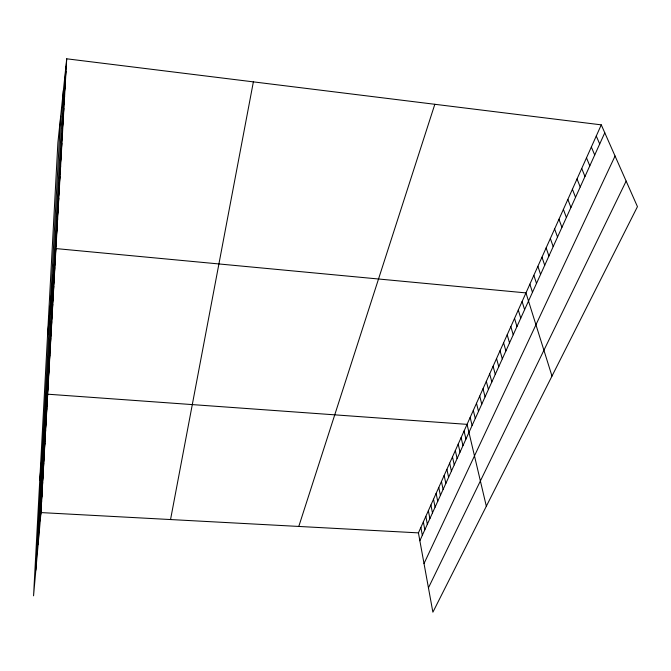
<?xml version="1.0" encoding="UTF-8"?>
<svg xmlns="http://www.w3.org/2000/svg" width="671" height="671" viewBox="0 0 671 671"><rect width="100%" height="100%" fill="white"/><g stroke="black" fill="none" stroke-linecap="round" stroke-linejoin="round"><path stroke-width="1.01" d="M35.84 570.191L60.667 116.276M38.113 544.701L63.368 90.568M40.243 520.813L65.859 66.874M66.714 58.805L57.899 142.579L33.55 595.831L40.973 512.585L66.714 58.805L601.275 124.856L637.45 206.66L432.887 612.195L418.427 532.875L601.275 124.856M41.946 490.618L42.692 482.323M41.594 496.8L42.34 488.522M41.25 502.915L41.996 494.644M40.914 508.953L41.652 500.7M40.579 514.917L41.308 506.68M45.292 431.294L46.064 422.898M44.907 438.222L45.67 429.843M44.521 445.066L45.284 436.695M44.135 451.826L44.898 443.464M43.758 458.494L44.521 450.14M43.389 465.078L44.143 456.741M43.019 471.587L43.774 463.258M42.659 478.004L43.405 469.692M42.298 484.353L43.045 476.041M48.664 371.524L49.453 363.07M48.22 379.459L49.008 371.013M47.775 387.293L48.564 378.855M47.339 395.009L48.119 386.58M39.774 480.025L47.691 394.196L467.058 424.357L486.332 506.253M46.5 409.939L47.272 401.518M46.089 417.152L46.869 408.74M45.695 424.265L46.458 415.861M51.994 312.627L52.799 304.156M51.499 321.409L52.296 312.946M51.004 330.073L51.81 321.602M50.526 338.603L51.323 330.14M50.048 347.008L50.845 338.553M49.587 355.303L50.375 346.84M49.126 363.472L49.914 355.009M54.586 266.647L55.399 258.201M54.049 276.125L54.863 267.67M53.529 285.46L54.334 277.006M53.009 294.653L53.814 286.19M52.497 303.703L53.303 295.24M56.817 227.217L57.639 218.805M56.247 237.308L57.069 228.886M55.685 247.247L56.507 238.809M47.549 335.248L55.945 248.58L525.963 292.9L551.99 376.07M59.182 185.188L60.021 176.834M58.578 195.957L59.409 187.586M57.983 206.542L58.805 198.163M57.396 216.968L58.218 208.564M61.715 140.289L62.562 132.019M61.069 151.797L61.908 143.51M60.432 163.112L61.271 154.8M59.803 174.242L60.633 165.913M63.737 104.542L64.584 96.364M63.049 116.662L63.896 108.459M62.378 128.58L63.225 120.335M65.137 79.656L65.993 71.545M64.433 92.212L65.28 84.06M170.543 519.547L253.37 81.862M298.78 526.441L434.825 104.29M419.861 540.742L604.781 132.791M424.022 563.539L615.055 156.016M428.442 587.83L626.144 181.103M40.973 512.585L418.427 532.875M596.267 136.02L599.706 143.98M591.344 147.016L594.716 154.993M586.496 157.828L589.801 165.829M581.723 168.471L584.969 176.49M577.035 178.947L580.214 186.983M572.413 189.256L575.533 197.308M567.859 199.413L570.929 207.473M563.38 209.402L566.391 217.488M558.968 219.249L561.921 227.343M554.623 228.945L557.526 237.048M550.346 238.49L553.189 246.601M546.135 247.901L548.92 256.02M541.983 257.169L544.718 265.288M537.89 266.295L540.574 274.431M533.856 275.295L536.498 283.43M529.88 284.16L532.472 292.304M522.105 301.522L524.605 309.658M518.297 310.01L520.755 318.155M514.548 318.389L516.964 326.525M510.849 326.643L513.223 334.787M507.201 334.787L509.532 342.923M503.602 342.814L505.892 350.958M500.046 350.74L502.302 358.868M496.548 358.549L498.763 366.676M493.093 366.257L495.273 374.384M489.687 373.856L491.826 381.984M486.324 381.363L488.429 389.482M483.011 388.769L485.074 396.871M479.731 396.075L481.77 404.177M476.502 403.279L478.498 411.382M473.315 410.4L475.278 418.486M470.17 417.421L472.099 425.506M464.072 431.025L465.942 439.086M461.12 437.601L462.965 445.653M458.209 444.101L460.021 452.145M455.332 450.526L457.11 458.561M452.489 456.867L454.242 464.894M449.679 463.141L451.407 471.151M446.903 469.331L448.605 477.333M444.16 475.454L445.838 483.439M441.451 481.501L443.103 489.478M438.775 487.473L440.394 495.441M436.125 493.378L437.727 501.338M433.516 499.216L435.085 507.167M430.925 504.995L432.476 512.921M428.366 510.698L429.893 518.616M425.842 516.335L427.343 524.236M423.342 521.912L424.818 529.805M420.876 527.423L422.327 535.299"/></g></svg>
